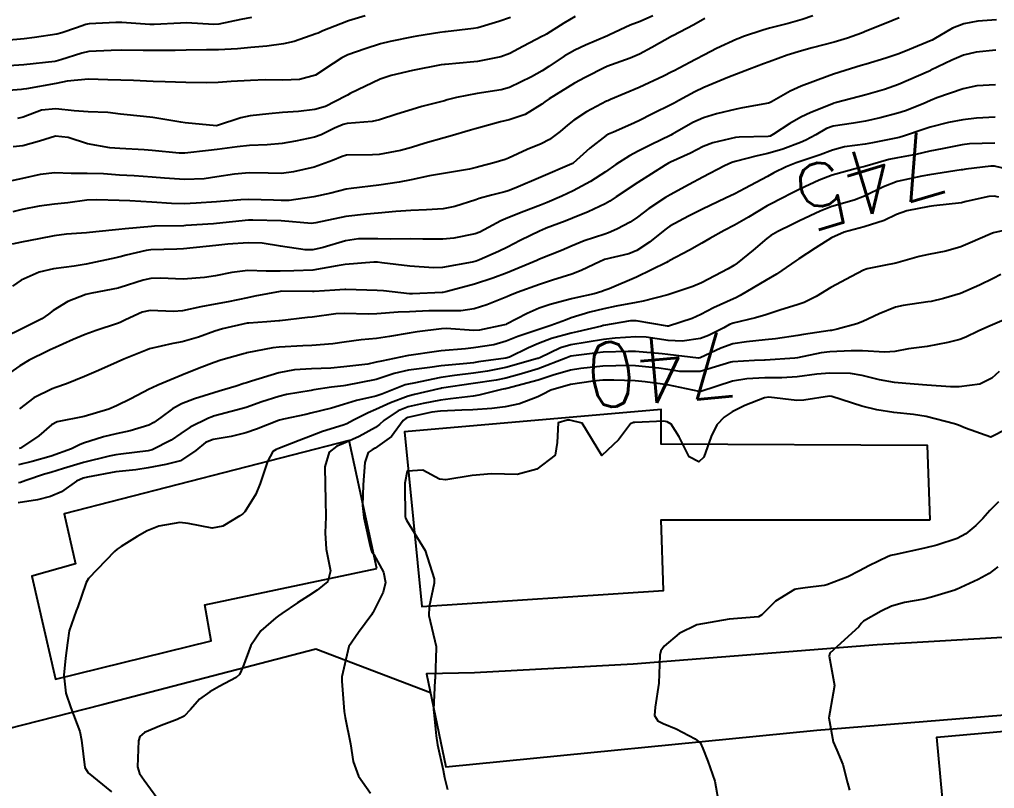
# Model space of a CAD drawing. Header units: metres. Extents: x 318500 to 325275, y 7408834 to 7428799.
# Drawn here: x 323809.4 to 323869.6, y 7420905.2 to 7420952.7 of the extents above; entities that cross this region are included whole.
import ezdxf
from ezdxf.enums import TextEntityAlignment as Align

# ---------------------------------------------------------------- set-up
doc = ezdxf.new("R2010")
doc.units = ezdxf.units.M
doc.header["$MEASUREMENT"] = 0
for name, color, linetype in [('Cotas', 45, 'Continuous'), ('Curvas de Nivel 1m', 11, 'Continuous'), ('Curvas de Nivel 5m', 15, 'Continuous'), ('Edificações', 30, 'Continuous'), ('Vias Primárias', 230, 'Continuous'), ('Vias Secundárias', 230, 'Continuous')]:
    doc.layers.add(name, color=color, linetype=linetype)
doc.styles.add('Style-STANDARD', font='STANDARD.shx')

msp = doc.modelspace()

# ---------------------------------------------------------------- linework, layer by layer
at = {"layer": 'Curvas de Nivel 1m', "flags": 128}
for points, elevation in [([(323851.756, 7420952.776), (323851.067, 7420952.38), (323849.775, 7420951.71), (323849.754, 7420951.696), (323848.478, 7420950.979), (323847.723, 7420950.58), (323847.144, 7420950.324), (323845.711, 7420949.809), (323845.684, 7420949.797), (323845.625, 7420949.771), (323844.354, 7420949.133), (323843.7, 7420948.776), (323842.135, 7420947.813), (323841.876, 7420947.629), (323841.685, 7420947.482), (323840.657, 7420946.853), (323839.67, 7420946.517), (323839.131, 7420946.393), (323837.662, 7420945.986), (323837.574, 7420945.958), (323837.283, 7420945.876), (323836.034, 7420945.515), (323835.653, 7420945.413), (323834.494, 7420945.071), (323833.643, 7420944.802), (323832.96, 7420944.617), (323831.636, 7420944.376), (323831.239, 7420944.353), (323829.635, 7420944.326), (323829.364, 7420944.254), (323828.755, 7420943.993), (323827.626, 7420943.599), (323826.348, 7420943.297), (323825.622, 7420943.209), (323824.791, 7420943.212), (323823.622, 7420943.243), (323822.711, 7420943.164), (323821.619, 7420942.984), (323820.841, 7420942.875), (323819.617, 7420942.823), (323818.392, 7420942.902), (323817.618, 7420942.972), (323816.511, 7420943.049), (323815.619, 7420943.104), (323814.627, 7420943.173), (323813.62, 7420943.193), (323812.622, 7420943.207), (323811.62, 7420943.251), (323810.704, 7420943.144), (323809.617, 7420942.901), (323807.874, 7420942.528)], 752), ([(323830.778, 7420952.941), (323829.75, 7420952.629), (323829.283, 7420952.451), (323828.167, 7420952.004), (323827.87, 7420951.876), (323827.737, 7420951.82), (323826.4, 7420951.353), (323825.728, 7420951.204), (323824.705, 7420951.066), (323823.724, 7420950.977), (323822.903, 7420950.892), (323821.721, 7420950.831), (323820.987, 7420950.831), (323819.721, 7420950.815), (323819.045, 7420950.795), (323817.72, 7420950.795), (323817.063, 7420950.807), (323815.72, 7420950.814), (323815.095, 7420950.8), (323813.718, 7420950.726), (323813.28, 7420950.634), (323811.979, 7420950.216), (323811.709, 7420950.141), (323811.61, 7420950.123), (323809.707, 7420949.908), (323808.163, 7420949.808)], 756), ([(323823.752, 7420952.829), (323823.112, 7420952.707), (323821.745, 7420952.429), (323821.427, 7420952.411), (323819.746, 7420952.502), (323819.372, 7420952.489), (323817.744, 7420952.401), (323817.481, 7420952.407), (323815.745, 7420952.526), (323815.387, 7420952.532), (323813.744, 7420952.439), (323813.539, 7420952.398), (323812.957, 7420952.202), (323812.055, 7420951.895), (323811.734, 7420951.812), (323810.365, 7420951.606), (323809.729, 7420951.527), (323808.568, 7420951.421)], 757), ([(323858.429, 7420952.931), (323857.756, 7420952.71), (323856.903, 7420952.468), (323855.748, 7420952.169), (323855.328, 7420952.055), (323854.133, 7420951.654), (323853.847, 7420951.549), (323853.738, 7420951.504), (323852.482, 7420950.925), (323851.723, 7420950.535), (323851.177, 7420950.236), (323850.173, 7420949.705), (323849.865, 7420949.552), (323849.708, 7420949.473), (323849.209, 7420949.221), (323847.698, 7420948.517), (323845.93, 7420947.766), (323845.763, 7420947.695), (323845.688, 7420947.665), (323844.452, 7420947.008), (323843.671, 7420946.491), (323843.276, 7420946.186), (323842.813, 7420945.803), (323842.165, 7420945.299), (323841.648, 7420945.03), (323840.792, 7420944.684), (323839.634, 7420944.148), (323839.424, 7420944.062), (323838.732, 7420943.859), (323837.863, 7420943.632), (323837.627, 7420943.573), (323837.222, 7420943.472), (323835.623, 7420943.202), (323834.76, 7420943.052), (323833.619, 7420942.806), (323832.887, 7420942.667), (323831.615, 7420942.488), (323829.912, 7420942.275), (323829.612, 7420942.223), (323828.668, 7420941.994), (323827.606, 7420941.754), (323826.087, 7420941.541), (323825.603, 7420941.538), (323825.124, 7420941.558), (323823.603, 7420941.589), (323823.105, 7420941.57), (323821.6, 7420941.447), (323820.337, 7420941.365), (323819.598, 7420941.33), (323818.813, 7420941.337), (323817.599, 7420941.432), (323816.25, 7420941.51), (323815.6, 7420941.528), (323814.205, 7420941.58), (323813.6, 7420941.551), (323812.417, 7420941.388), (323811.596, 7420941.303), (323810.647, 7420941.177), (323809.591, 7420940.979), (323809.015, 7420940.822)], 751), ([(323848.551, 7420952.935), (323847.753, 7420952.586), (323847.14, 7420952.359), (323845.858, 7420951.768), (323845.78, 7420951.728), (323845.739, 7420951.713), (323844.384, 7420951.13), (323843.725, 7420950.822), (323843.071, 7420950.449), (323842.13, 7420949.814), (323841.707, 7420949.54), (323841.046, 7420949.172), (323839.697, 7420948.518), (323839.175, 7420948.376), (323837.693, 7420948.152), (323836.42, 7420947.889), (323835.844, 7420947.741), (323835.687, 7420947.697), (323834.272, 7420947.33), (323833.678, 7420947.157), (323832.74, 7420946.873), (323831.668, 7420946.508), (323831.213, 7420946.411), (323829.665, 7420946.293), (323829.417, 7420946.23), (323828.891, 7420945.992), (323828.064, 7420945.594), (323827.652, 7420945.443), (323826.475, 7420945.195), (323825.645, 7420945.052), (323824.72, 7420944.967), (323823.643, 7420944.925), (323822.875, 7420944.838), (323821.639, 7420944.678), (323821.105, 7420944.629), (323819.635, 7420944.455), (323819.297, 7420944.454), (323817.637, 7420944.616), (323817.127, 7420944.658), (323815.639, 7420944.746), (323815.021, 7420944.794), (323813.643, 7420945.03), (323812.433, 7420945.423), (323811.649, 7420945.509), (323810.676, 7420945.203), (323809.64, 7420944.918), (323809.049, 7420944.839)], 753), ([(323843.757, 7420952.908), (323843.057, 7420952.494), (323841.974, 7420951.816), (323841.828, 7420951.729), (323841.738, 7420951.676), (323840.524, 7420951.042), (323839.722, 7420950.621), (323839.157, 7420950.417), (323837.714, 7420950.124), (323837.49, 7420950.097), (323835.711, 7420949.941), (323835.676, 7420949.935), (323835.48, 7420949.903), (323833.706, 7420949.558), (323832.383, 7420949.263), (323831.701, 7420949.028), (323829.857, 7420948.143), (323829.691, 7420948.048), (323829.572, 7420947.982), (323828.331, 7420947.349), (323827.677, 7420947.149), (323826.658, 7420947.038), (323825.674, 7420946.958), (323824.833, 7420946.882), (323823.67, 7420946.76), (323823.095, 7420946.642), (323821.661, 7420946.159), (323821.6, 7420946.152), (323819.663, 7420946.339), (323819.406, 7420946.371), (323817.668, 7420946.659), (323817.088, 7420946.73), (323815.671, 7420946.874), (323814.888, 7420946.962), (323813.672, 7420947.008), (323812.812, 7420947.064), (323811.675, 7420947.195), (323810.803, 7420947.103), (323809.666, 7420946.682), (323809.314, 7420946.605)], 754), ([(323869.759, 7420952.685), (323868.614, 7420952.605), (323867.755, 7420952.44), (323867.055, 7420952.175), (323865.9, 7420951.498), (323865.799, 7420951.439), (323865.739, 7420951.412), (323864.392, 7420950.858), (323863.726, 7420950.593), (323862.934, 7420950.326), (323861.716, 7420949.963), (323861.404, 7420949.865), (323860.421, 7420949.569), (323859.708, 7420949.331), (323859.304, 7420949.184), (323857.7, 7420948.598), (323857.024, 7420948.29), (323855.875, 7420947.628), (323855.755, 7420947.563), (323855.689, 7420947.538), (323854.082, 7420947.256), (323853.683, 7420947.182), (323852.464, 7420946.893), (323851.674, 7420946.647), (323851.02, 7420946.346), (323849.905, 7420945.708), (323849.748, 7420945.62), (323849.658, 7420945.576), (323848.416, 7420944.961), (323847.643, 7420944.578), (323847.097, 7420944.289), (323846.266, 7420943.76), (323845.625, 7420943.313), (323844.695, 7420942.704), (323843.613, 7420942.123), (323842.924, 7420941.8), (323842.013, 7420941.405), (323841.601, 7420941.243), (323840.581, 7420940.849), (323839.589, 7420940.462), (323839.158, 7420940.283), (323838.385, 7420939.862), (323837.865, 7420939.578), (323837.574, 7420939.475), (323836.246, 7420939.213), (323835.569, 7420939.135), (323834.336, 7420939.151), (323833.569, 7420939.167), (323832.358, 7420939.152), (323831.568, 7420939.168), (323830.369, 7420939.167), (323829.566, 7420939.048), (323828.181, 7420938.623), (323827.557, 7420938.483), (323827.083, 7420938.489), (323825.56, 7420938.717), (323824.415, 7420938.899), (323823.563, 7420938.926), (323822.309, 7420938.826), (323821.56, 7420938.75), (323820.962, 7420938.693), (323819.557, 7420938.554), (323819.141, 7420938.531), (323817.555, 7420938.48), (323817.253, 7420938.446), (323816.015, 7420938.155), (323815.649, 7420938.059), (323815.549, 7420938.032), (323815.384, 7420937.998), (323813.544, 7420937.607), (323812.82, 7420937.478), (323811.541, 7420937.309), (323810.654, 7420937.114), (323809.534, 7420936.611), (323809.009, 7420936.248)], 749), ([(323869.73, 7420950.811), (323868.503, 7420950.688), (323867.726, 7420950.504), (323866.998, 7420950.204), (323865.711, 7420949.574), (323865.661, 7420949.551), (323865.555, 7420949.502), (323863.702, 7420948.693), (323862.845, 7420948.392), (323861.695, 7420948.06), (323859.885, 7420947.577), (323859.725, 7420947.544), (323859.689, 7420947.532), (323858.304, 7420946.977), (323857.676, 7420946.673), (323856.995, 7420946.292), (323856.002, 7420945.627), (323855.779, 7420945.508), (323855.658, 7420945.486), (323853.87, 7420945.444), (323853.656, 7420945.421), (323852.239, 7420945.093), (323851.648, 7420944.859), (323850.874, 7420944.465), (323849.633, 7420943.894), (323849.511, 7420943.833), (323849.304, 7420943.715), (323847.619, 7420942.644), (323846.28, 7420941.76), (323845.878, 7420941.494), (323845.603, 7420941.334), (323844.554, 7420940.822), (323843.59, 7420940.442), (323843.119, 7420940.265), (323841.951, 7420939.814), (323841.69, 7420939.706), (323841.578, 7420939.66), (323840.343, 7420939.063), (323839.562, 7420938.658), (323839.023, 7420938.39), (323837.836, 7420937.867), (323837.634, 7420937.784), (323837.549, 7420937.761), (323837.396, 7420937.72), (323835.545, 7420937.4), (323835.003, 7420937.366), (323833.545, 7420937.473), (323831.807, 7420937.688), (323831.548, 7420937.717), (323831.315, 7420937.72), (323829.546, 7420937.581), (323829.06, 7420937.502), (323827.542, 7420937.231), (323826.38, 7420937.183), (323825.541, 7420937.176), (323824.669, 7420937.171), (323823.541, 7420937.206), (323822.549, 7420937.084), (323821.538, 7420936.872), (323820.866, 7420936.767), (323819.536, 7420936.682), (323818.144, 7420936.739), (323817.536, 7420936.715), (323817.069, 7420936.611), (323815.646, 7420936.159), (323815.559, 7420936.13), (323815.529, 7420936.121), (323813.895, 7420935.814), (323813.523, 7420935.722), (323812.425, 7420935.298), (323811.508, 7420934.727), (323811.225, 7420934.502), (323810.813, 7420934.227), (323809.947, 7420933.782), (323809.49, 7420933.573), (323808.602, 7420933.134)], 748), ([(323869.702, 7420948.686), (323868.551, 7420948.612), (323867.7, 7420948.422), (323866.075, 7420947.876), (323865.692, 7420947.708), (323865.237, 7420947.507), (323864.138, 7420947.068), (323863.681, 7420946.92), (323862.577, 7420946.64), (323861.673, 7420946.434), (323860.928, 7420946.304), (323859.668, 7420946.118), (323859.271, 7420945.981), (323858.612, 7420945.596), (323857.997, 7420945.263), (323857.653, 7420945.118), (323856.569, 7420944.698), (323855.642, 7420944.429), (323854.982, 7420944.297), (323853.634, 7420943.943), (323853.425, 7420943.871), (323852.972, 7420943.67), (323851.623, 7420942.97), (323850.787, 7420942.53), (323849.612, 7420941.884), (323849.32, 7420941.714), (323848.288, 7420941.041), (323847.591, 7420940.502), (323847.146, 7420940.187), (323846.324, 7420939.759), (323845.807, 7420939.536), (323845.575, 7420939.458), (323844.308, 7420939.043), (323843.564, 7420938.737), (323842.907, 7420938.453), (323841.551, 7420937.906), (323841.493, 7420937.879), (323841.371, 7420937.823), (323839.542, 7420937.066), (323838.664, 7420936.733), (323837.535, 7420936.362), (323835.765, 7420935.896), (323835.57, 7420935.859), (323835.529, 7420935.852), (323833.694, 7420935.761), (323833.527, 7420935.761), (323831.905, 7420935.946), (323831.53, 7420935.981), (323829.581, 7420936.03), (323829.53, 7420936.027), (323828.909, 7420935.989), (323827.627, 7420935.91), (323827.528, 7420935.905), (323825.631, 7420935.926), (323825.528, 7420935.916), (323823.962, 7420935.615), (323823.522, 7420935.529), (323822.326, 7420935.27), (323821.516, 7420935.13), (323820.634, 7420934.973), (323819.509, 7420934.71), (323818.952, 7420934.674), (323817.509, 7420934.746), (323817.012, 7420934.64), (323815.971, 7420934.155), (323815.657, 7420933.999), (323815.497, 7420933.933), (323814.166, 7420933.503), (323813.486, 7420933.258), (323812.745, 7420932.937), (323811.472, 7420932.368), (323811.37, 7420932.323), (323811.156, 7420932.223), (323810.04, 7420931.659), (323809.461, 7420931.321), (323807.941, 7420930.263)], 747), ([(323869.679, 7420946.684), (323868.523, 7420946.616), (323867.676, 7420946.512), (323866.806, 7420946.35), (323865.668, 7420946.061), (323865.245, 7420945.928), (323864.078, 7420945.524), (323863.759, 7420945.428), (323863.658, 7420945.404), (323862.101, 7420945.098), (323861.652, 7420945.015), (323860.378, 7420944.84), (323859.646, 7420944.65), (323858.879, 7420944.354), (323857.635, 7420943.946), (323857.384, 7420943.862), (323856.784, 7420943.618), (323856.022, 7420943.231), (323855.624, 7420943.012), (323854.232, 7420942.267), (323853.613, 7420941.948), (323853.033, 7420941.669), (323851.6, 7420940.99), (323850.736, 7420940.555), (323849.583, 7420939.94), (323849.445, 7420939.849), (323849.274, 7420939.715), (323848.334, 7420938.963), (323847.561, 7420938.446), (323847.065, 7420938.239), (323845.552, 7420937.879), (323845.471, 7420937.851), (323845.298, 7420937.773), (323844.123, 7420937.205), (323843.542, 7420936.986), (323842.348, 7420936.618), (323841.535, 7420936.342), (323840.156, 7420935.841), (323839.709, 7420935.666), (323839.526, 7420935.59), (323838.299, 7420935.081), (323837.514, 7420934.831), (323836.681, 7420934.714), (323835.512, 7420934.726), (323834.714, 7420934.71), (323833.511, 7420934.649), (323832.822, 7420934.626), (323831.509, 7420934.524), (323830.961, 7420934.506), (323829.509, 7420934.552), (323828.973, 7420934.523), (323827.505, 7420934.335), (323827.218, 7420934.3), (323825.501, 7420934.1), (323825.439, 7420934.093), (323824.7, 7420934.042), (323823.594, 7420933.963), (323823.498, 7420933.95), (323821.965, 7420933.603), (323821.491, 7420933.464), (323820.49, 7420933.09), (323819.48, 7420932.798), (323818.905, 7420932.693), (323817.473, 7420932.361), (323817.311, 7420932.303), (323816.907, 7420932.146), (323815.888, 7420931.734), (323815.464, 7420931.541), (323814.306, 7420931.025), (323813.455, 7420930.666), (323812.335, 7420930.207), (323811.68, 7420929.983), (323811.445, 7420929.901), (323810.324, 7420929.344), (323809.426, 7420928.656)], 746), ([(323870.506, 7420943.437), (323869.633, 7420943.654), (323869.423, 7420943.662), (323867.862, 7420943.468), (323867.663, 7420943.436), (323867.63, 7420943.433), (323867.583, 7420943.424), (323865.626, 7420943.122), (323865.159, 7420943.041), (323863.622, 7420942.696), (323862.781, 7420942.376), (323861.612, 7420941.794), (323860.983, 7420941.559), (323859.604, 7420941.152), (323858.878, 7420940.869), (323857.59, 7420940.273), (323857.142, 7420940.059), (323856.264, 7420939.623), (323855.83, 7420939.374), (323855.573, 7420939.184), (323854.731, 7420938.474), (323853.747, 7420937.657), (323853.549, 7420937.521), (323853.198, 7420937.317), (323851.538, 7420936.452), (323851.009, 7420936.221), (323849.53, 7420935.728), (323849.475, 7420935.711), (323847.952, 7420935.305), (323847.522, 7420935.232), (323846.277, 7420935), (323845.516, 7420934.839), (323844.657, 7420934.635), (323843.507, 7420934.278), (323843.152, 7420934.149), (323842.25, 7420933.809), (323841.687, 7420933.628), (323841.496, 7420933.569), (323840.207, 7420933.122), (323839.485, 7420932.846), (323838.717, 7420932.622), (323837.478, 7420932.423), (323836.979, 7420932.376), (323835.475, 7420932.24), (323835.178, 7420932.201), (323833.47, 7420931.955), (323833.447, 7420931.954), (323833.357, 7420931.931), (323831.797, 7420931.617), (323831.466, 7420931.536), (323830.937, 7420931.43), (323829.463, 7420931.26), (323828.655, 7420931.185), (323827.461, 7420931.132), (323826.408, 7420931.073), (323825.459, 7420930.891), (323823.766, 7420930.368), (323823.452, 7420930.276), (323823.285, 7420930.229), (323822.817, 7420930.066), (323821.772, 7420929.75), (323821.444, 7420929.66), (323820.247, 7420929.289), (323819.433, 7420928.962), (323818.88, 7420928.666), (323818.163, 7420928.129), (323817.73, 7420927.82), (323817.413, 7420927.661), (323816.26, 7420927.298), (323815.404, 7420927.116), (323814.632, 7420926.941), (323813.395, 7420926.55), (323813.146, 7420926.442), (323812.651, 7420926.201), (323811.385, 7420925.748), (323810.208, 7420925.405), (323809.38, 7420925.199)], 744), ([(323869.911, 7420941.744), (323869.613, 7420941.797), (323869.293, 7420941.774), (323867.895, 7420941.467), (323867.668, 7420941.411), (323867.609, 7420941.398), (323865.892, 7420941.209), (323865.605, 7420941.17), (323864.22, 7420940.901), (323863.597, 7420940.666), (323862.829, 7420940.3), (323861.585, 7420939.913), (323860.363, 7420939.568), (323859.575, 7420939.223), (323858.562, 7420938.592), (323857.555, 7420937.92), (323857.367, 7420937.797), (323857.112, 7420937.614), (323856.185, 7420936.982), (323855.54, 7420936.603), (323853.942, 7420935.654), (323853.668, 7420935.517), (323853.527, 7420935.462), (323852.295, 7420934.902), (323851.512, 7420934.48), (323850.963, 7420934.241), (323849.501, 7420933.766), (323849.442, 7420933.769), (323847.505, 7420934.104), (323847.155, 7420934.096), (323845.501, 7420933.808), (323845.468, 7420933.802), (323845.367, 7420933.771), (323843.866, 7420933.415), (323843.493, 7420933.335), (323842.289, 7420933.007), (323841.483, 7420932.7), (323840.874, 7420932.434), (323839.692, 7420931.847), (323839.469, 7420931.783), (323837.777, 7420931.557), (323837.466, 7420931.514), (323837.056, 7420931.466), (323835.464, 7420931.314), (323834.778, 7420931.225), (323833.461, 7420931.051), (323832.562, 7420930.836), (323831.455, 7420930.474), (323829.575, 7420930.102), (323829.451, 7420930.085), (323828.71, 7420929.991), (323827.619, 7420929.836), (323827.447, 7420929.805), (323825.921, 7420929.544), (323825.441, 7420929.426), (323824.396, 7420929.085), (323823.43, 7420928.755), (323822.896, 7420928.598), (323821.422, 7420928.208), (323821.326, 7420928.177), (323821.107, 7420928.085), (323819.979, 7420927.534), (323819.405, 7420927.135), (323818.801, 7420926.717), (323817.625, 7420926.136), (323817.389, 7420926.077), (323815.684, 7420925.86), (323815.387, 7420925.825), (323814.964, 7420925.745), (323813.382, 7420925.356), (323812.156, 7420924.986), (323811.375, 7420924.737), (323810.98, 7420924.618), (323809.82, 7420924.236), (323809.489, 7420924.118), (323809.368, 7420924.086)], 743), ([(323871.139, 7420939.875), (323869.581, 7420939.525), (323869.526, 7420939.505), (323869.373, 7420939.452), (323868.127, 7420938.912), (323867.568, 7420938.67), (323866.639, 7420938.409), (323865.561, 7420938.202), (323864.998, 7420938.069), (323863.552, 7420937.661), (323863.448, 7420937.635), (323862.909, 7420937.536), (323861.779, 7420937.317), (323861.547, 7420937.232), (323860.818, 7420936.837), (323859.536, 7420936.158), (323858.629, 7420935.594), (323857.888, 7420935.241), (323857.523, 7420935.118), (323856.383, 7420934.755), (323855.513, 7420934.467), (323854.875, 7420934.274), (323853.505, 7420933.962), (323853.286, 7420933.88), (323852.917, 7420933.669), (323851.979, 7420933.196), (323851.49, 7420933.013), (323850.353, 7420932.835), (323849.488, 7420932.888), (323848.131, 7420933.09), (323847.491, 7420933.119), (323846.22, 7420933.028), (323845.488, 7420932.948), (323844.481, 7420932.784), (323843.482, 7420932.608), (323842.851, 7420932.428), (323841.557, 7420931.819), (323841.47, 7420931.78), (323841.411, 7420931.763), (323839.464, 7420931.213), (323838.325, 7420930.998), (323837.46, 7420930.872), (323836.288, 7420930.718), (323835.457, 7420930.594), (323833.782, 7420930.253), (323833.453, 7420930.196), (323833.242, 7420930.142), (323832.738, 7420929.937), (323831.818, 7420929.572), (323831.442, 7420929.45), (323830.236, 7420929.17), (323829.434, 7420928.926), (323828.71, 7420928.711), (323827.426, 7420928.398), (323827.107, 7420928.323), (323825.731, 7420928.025), (323825.484, 7420927.965), (323825.419, 7420927.944), (323824.06, 7420927.401), (323823.407, 7420927.176), (323822.509, 7420926.963), (323821.4, 7420926.774), (323820.911, 7420926.573), (323820.318, 7420926.096), (323819.384, 7420925.46), (323818.48, 7420925.223), (323817.379, 7420925.013), (323816.621, 7420924.904), (323815.376, 7420924.773), (323813.637, 7420924.45), (323813.372, 7420924.381), (323812.961, 7420924.196), (323812.039, 7420923.531), (323811.355, 7420923.238), (323810.548, 7420923.032), (323809.349, 7420922.861)], 742), ([(323870.034, 7420936.961), (323869.549, 7420936.712), (323868.704, 7420936.293), (323867.533, 7420935.793), (323866.489, 7420935.486), (323865.722, 7420935.302), (323865.526, 7420935.267), (323863.997, 7420935.049), (323863.521, 7420934.934), (323862.523, 7420934.531), (323861.508, 7420934.064), (323861.144, 7420933.917), (323859.933, 7420933.574), (323859.572, 7420933.506), (323859.499, 7420933.497), (323857.842, 7420933.258), (323857.494, 7420933.202), (323856.123, 7420932.991), (323855.489, 7420932.919), (323854.33, 7420932.805), (323853.485, 7420932.669), (323852.748, 7420932.404), (323851.472, 7420931.809), (323851.367, 7420931.796), (323849.475, 7420932.025), (323849.121, 7420932.069), (323847.477, 7420932.21), (323847.01, 7420932.214), (323845.476, 7420932.167), (323845.118, 7420932.131), (323843.472, 7420931.908), (323843.381, 7420931.882), (323843.17, 7420931.795), (323841.463, 7420931.132), (323840.44, 7420930.815), (323839.457, 7420930.557), (323838.87, 7420930.442), (323837.454, 7420930.227), (323835.484, 7420929.933), (323835.45, 7420929.926), (323835.335, 7420929.902), (323833.817, 7420929.552), (323833.443, 7420929.454), (323832.34, 7420929.037), (323831.43, 7420928.618), (323830.966, 7420928.418), (323830.057, 7420927.97), (323829.653, 7420927.74), (323829.415, 7420927.645), (323828.143, 7420927.258), (323827.405, 7420926.983), (323826.696, 7420926.716), (323825.392, 7420926.189), (323825.278, 7420926.146), (323825.082, 7420926.035), (323824.745, 7420925.401), (323824.303, 7420924.046), (323824.025, 7420923.385), (323823.344, 7420922.308), (323823.218, 7420922.185), (323823.042, 7420922.063), (323821.991, 7420921.412), (323821.328, 7420921.286), (323819.846, 7420921.589), (323819.333, 7420921.648), (323818.047, 7420921.411), (323817.325, 7420921.129), (323816.692, 7420920.774), (323815.719, 7420920.156), (323815.476, 7420919.991), (323815.307, 7420919.844), (323813.705, 7420918.184), (323813.547, 7420917.925), (323813.274, 7420917.101), (323813.028, 7420916.429), (323812.927, 7420916.195), (323812.5, 7420914.942), (323812.396, 7420914.203), (323812.283, 7420913.267), (323812.163, 7420912.206), (323812.305, 7420911.092), (323812.608, 7420910.199), (323813.158, 7420908.738), (323813.27, 7420908.188), (323813.461, 7420906.513), (323813.669, 7420906.182), (323815.113, 7420905.002)], 741), ([(323869.937, 7420930.979), (323869.467, 7420930.55), (323868.737, 7420930.181), (323867.458, 7420930.02), (323866.915, 7420930.022), (323865.46, 7420930.134), (323864.174, 7420930.233), (323863.458, 7420930.292), (323862.543, 7420930.455), (323861.462, 7420930.723), (323860.744, 7420930.842), (323859.463, 7420930.876), (323858.677, 7420930.806), (323857.46, 7420930.639), (323856.5, 7420930.579), (323855.459, 7420930.572), (323854.337, 7420930.525), (323853.457, 7420930.378), (323851.503, 7420929.742), (323851.45, 7420929.727), (323851.413, 7420929.728), (323849.454, 7420930.142), (323848.062, 7420930.337), (323847.456, 7420930.388), (323846.139, 7420930.442), (323845.457, 7420930.428), (323844.858, 7420930.374), (323843.454, 7420930.163), (323842.246, 7420929.808), (323841.72, 7420929.542), (323841.444, 7420929.4), (323840.307, 7420928.967), (323839.434, 7420928.782), (323838.603, 7420928.688), (323837.431, 7420928.601), (323836.739, 7420928.572), (323835.429, 7420928.521), (323834.888, 7420928.448), (323833.423, 7420928.123), (323833.282, 7420928.072), (323833.12, 7420927.933), (323832.398, 7420926.947), (323831.394, 7420926.233), (323831.206, 7420926.14), (323830.964, 7420925.956), (323830.764, 7420925.34), (323830.647, 7420923.961), (323830.619, 7420922.693), (323830.697, 7420921.96), (323831.096, 7420920.171), (323831.142, 7420919.953), (323831.191, 7420919.834), (323831.307, 7420919.655), (323831.919, 7420918.563), (323832.03, 7420917.939), (323831.892, 7420917.33), (323831.262, 7420916.06), (323831.214, 7420915.997), (323831.185, 7420915.951), (323830.367, 7420914.839), (323829.777, 7420913.972), (323829.345, 7420912.112), (323829.335, 7420911.978), (323829.339, 7420911.847), (323829.489, 7420909.975), (323829.548, 7420909.601), (323829.869, 7420907.969), (323830.048, 7420906.876), (323830.358, 7420905.962), (323831.115, 7420904.927)], 739), ([(323870.412, 7420927.435), (323869.415, 7420926.904), (323867.853, 7420927.466), (323867.423, 7420927.656), (323867.164, 7420927.734), (323865.43, 7420928.19), (323864.635, 7420928.308), (323863.434, 7420928.432), (323862.373, 7420928.603), (323861.439, 7420928.818), (323859.595, 7420929.43), (323859.448, 7420929.455), (323857.86, 7420929.188), (323857.444, 7420929.184), (323855.7, 7420929.374), (323855.446, 7420929.345), (323854.215, 7420928.871), (323853.432, 7420928.487), (323852.953, 7420928.142), (323852.489, 7420927.674), (323852.14, 7420926.948), (323851.691, 7420925.685), (323851.387, 7420925.396), (323850.781, 7420925.696), (323850.168, 7420926.943), (323849.677, 7420927.707), (323849.422, 7420927.865), (323849.225, 7420927.911), (323847.421, 7420927.816), (323847.351, 7420927.811), (323847.155, 7420927.744), (323846.42, 7420926.739), (323845.39, 7420925.77), (323844.17, 7420927.783), (323843.423, 7420927.97), (323843.26, 7420927.955), (323842.707, 7420927.801), (323842.63, 7420926.573), (323842.52, 7420925.803), (323841.381, 7420924.931), (323840.156, 7420924.616), (323839.378, 7420924.625), (323838.589, 7420924.647), (323837.377, 7420924.539), (323835.753, 7420924.274), (323835.374, 7420924.327), (323834.347, 7420924.883), (323833.379, 7420924.807), (323833.227, 7420924.076), (323833.219, 7420923.932), (323833.257, 7420922.006), (323833.272, 7420921.921), (323833.338, 7420921.785), (323834.492, 7420919.908), (323835.041, 7420918.154), (323835.043, 7420917.902), (323834.739, 7420916.434), (323834.702, 7420915.906), (323835.158, 7420913.974), (323835.168, 7420913.901), (323835.097, 7420912.015), (323835.09, 7420911.901), (323835.007, 7420910.077), (323835.014, 7420909.902), (323835.158, 7420908.454), (323835.243, 7420907.899), (323835.591, 7420906.35), (323835.678, 7420905.892), (323835.868, 7420905.14)], 738), ([(323869.881, 7420922.924), (323869.354, 7420922.376), (323868.912, 7420921.889), (323868.495, 7420921.458), (323867.868, 7420920.931), (323867.332, 7420920.645), (323866.083, 7420920.245), (323865.326, 7420920.051), (323863.439, 7420919.646), (323863.321, 7420919.626), (323863.243, 7420919.608), (323863.073, 7420919.532), (323861.886, 7420918.97), (323861.306, 7420918.649), (323860.585, 7420918.277), (323859.293, 7420917.788), (323859.127, 7420917.748), (323857.945, 7420917.6), (323857.373, 7420917.524), (323857.288, 7420917.499), (323856.127, 7420916.772), (323855.265, 7420915.94), (323855.077, 7420915.819), (323853.26, 7420915.66), (323851.256, 7420915.311), (323850.175, 7420914.776), (323849.243, 7420913.992), (323849.034, 7420913.713), (323848.974, 7420913.452), (323848.923, 7420911.714), (323848.678, 7420910.228), (323848.64, 7420909.718), (323848.852, 7420909.391), (323849.175, 7420909.22), (323849.986, 7420908.888), (323851.166, 7420908.288), (323851.489, 7420908.011), (323851.634, 7420907.683), (323851.936, 7420906.89), (323852.362, 7420905.668), (323852.634, 7420904.138)], 737), ([(323869.855, 7420918.899), (323869.306, 7420918.489), (323868.64, 7420918.116), (323867.29, 7420917.5), (323867.267, 7420917.494), (323867.2, 7420917.471), (323865.752, 7420917.024), (323865.281, 7420916.912), (323864.087, 7420916.709), (323863.274, 7420916.468), (323862.643, 7420916.163), (323861.561, 7420915.547), (323861.402, 7420915.405), (323861.256, 7420915.197), (323859.476, 7420913.576), (323859.421, 7420913.394), (323859.766, 7420911.572), (323859.685, 7420911.091), (323859.418, 7420909.576), (323859.687, 7420908.094), (323859.906, 7420907.569), (323860.273, 7420906.689), (323860.554, 7420905.559), (323860.677, 7420905.111)], 736)]:
    msp.add_lwpolyline(points, dxfattribs=dict(at, elevation=elevation))
at = {"layer": 'Curvas de Nivel 5m', "flags": 128}
for points, elevation in [([(323839.755, 7420952.831), (323839.024, 7420952.584), (323837.745, 7420952.202), (323837.468, 7420952.15), (323835.741, 7420951.958), (323835.691, 7420951.951), (323835.391, 7420951.905), (323833.977, 7420951.686), (323833.736, 7420951.643), (323832.321, 7420951.354), (323831.729, 7420951.212), (323830.78, 7420950.908), (323829.718, 7420950.526), (323829.346, 7420950.355), (323828.806, 7420949.994), (323827.703, 7420949.274), (323826.718, 7420949.001), (323825.699, 7420948.974), (323824.63, 7420948.976), (323823.699, 7420948.953), (323822.498, 7420948.878), (323821.697, 7420948.819), (323821, 7420948.794), (323819.697, 7420948.819), (323818.433, 7420948.865), (323817.698, 7420948.89), (323816.483, 7420948.944), (323815.698, 7420948.957), (323814.891, 7420948.985), (323813.698, 7420949.019), (323812.382, 7420948.895), (323811.695, 7420948.762), (323809.87, 7420948.426), (323809.692, 7420948.4), (323809.552, 7420948.391), (323807.906, 7420948.268)], 755), ([(323863.759, 7420952.806), (323862.852, 7420952.44), (323861.747, 7420952.006), (323861.423, 7420951.876), (323860.567, 7420951.568), (323859.943, 7420951.371), (323859.736, 7420951.31), (323858.378, 7420950.953), (323857.727, 7420950.776), (323856.836, 7420950.506), (323855.717, 7420950.107), (323855.376, 7420949.974), (323854.521, 7420949.648), (323853.707, 7420949.343), (323853.169, 7420949.133), (323851.698, 7420948.521), (323851.14, 7420948.252), (323850.151, 7420947.705), (323849.853, 7420947.542), (323849.686, 7420947.455), (323848.519, 7420946.885), (323847.671, 7420946.45), (323847.193, 7420946.221), (323846.104, 7420945.763), (323845.8, 7420945.625), (323845.657, 7420945.545), (323844.649, 7420944.775), (323843.631, 7420943.847), (323843.601, 7420943.82), (323843.54, 7420943.791), (323841.622, 7420942.972), (323840.092, 7420942.32), (323839.613, 7420942.134), (323839.397, 7420942.067), (323838.576, 7420941.86), (323837.819, 7420941.655), (323837.606, 7420941.582), (323836.325, 7420941.164), (323835.597, 7420941.018), (323834.564, 7420940.947), (323833.595, 7420940.924), (323832.676, 7420940.857), (323831.592, 7420940.744), (323830.865, 7420940.687), (323829.589, 7420940.553), (323827.733, 7420940.159), (323827.582, 7420940.126), (323827.473, 7420940.12), (323825.584, 7420940.277), (323823.852, 7420940.324), (323823.584, 7420940.312), (323821.593, 7420940.103), (323821.417, 7420940.092), (323819.706, 7420939.98), (323819.578, 7420939.972), (323817.771, 7420939.943), (323817.577, 7420939.932), (323815.953, 7420939.786), (323815.574, 7420939.746), (323814.151, 7420939.601), (323813.57, 7420939.541), (323812.328, 7420939.45), (323811.567, 7420939.35), (323810.62, 7420939.174), (323809.561, 7420938.963), (323808.979, 7420938.828)], 750), ([(323869.654, 7420945.067), (323868.096, 7420945.023), (323867.652, 7420944.962), (323866.411, 7420944.726), (323865.646, 7420944.574), (323864.774, 7420944.382), (323863.64, 7420944.173), (323863.113, 7420944.06), (323861.631, 7420943.636), (323861.561, 7420943.621), (323861.26, 7420943.556), (323859.625, 7420943.092), (323858.808, 7420942.778), (323857.616, 7420942.24), (323857.201, 7420942.027), (323856.411, 7420941.622), (323855.884, 7420941.349), (323855.604, 7420941.198), (323854.442, 7420940.497), (323853.585, 7420940.006), (323852.952, 7420939.669), (323852.066, 7420939.189), (323851.568, 7420938.897), (323850.805, 7420938.454), (323849.551, 7420937.809), (323849.491, 7420937.771), (323849.395, 7420937.712), (323847.541, 7420936.792), (323845.851, 7420936.083), (323845.532, 7420935.971), (323845.386, 7420935.917), (323844.91, 7420935.776), (323843.798, 7420935.515), (323843.525, 7420935.454), (323842.213, 7420935.116), (323841.516, 7420934.874), (323840.792, 7420934.55), (323839.5, 7420933.883), (323839.477, 7420933.873), (323839.393, 7420933.851), (323837.83, 7420933.532), (323837.495, 7420933.506), (323835.776, 7420933.615), (323835.496, 7420933.61), (323833.997, 7420933.418), (323833.491, 7420933.347), (323832.291, 7420933.139), (323831.486, 7420933.007), (323830.526, 7420932.922), (323829.482, 7420932.776), (323828.793, 7420932.677), (323827.479, 7420932.585), (323826.941, 7420932.553), (323825.477, 7420932.476), (323825.079, 7420932.433), (323823.471, 7420932.117), (323823.425, 7420932.106), (323823.26, 7420932.062), (323821.871, 7420931.671), (323821.465, 7420931.534), (323820.537, 7420931.17), (323819.456, 7420930.737), (323817.974, 7420930.132), (323817.618, 7420929.967), (323817.446, 7420929.876), (323816.314, 7420929.274), (323815.43, 7420928.838), (323814.946, 7420928.649), (323813.42, 7420928.19), (323811.767, 7420927.862), (323811.412, 7420927.671), (323810.627, 7420927.002), (323809.503, 7420926.239), (323809.421, 7420926.208)], 745), ([(323870.619, 7420934.328), (323869.506, 7420933.853), (323869.23, 7420933.726), (323868.641, 7420933.459), (323867.868, 7420933.094), (323867.495, 7420932.946), (323866.767, 7420932.755), (323865.49, 7420932.519), (323864.337, 7420932.371), (323863.48, 7420932.206), (323862.86, 7420932.155), (323861.48, 7420932.244), (323860.788, 7420932.252), (323859.479, 7420932.188), (323858.946, 7420932.12), (323857.473, 7420931.81), (323857.301, 7420931.783), (323855.471, 7420931.665), (323855.435, 7420931.666), (323854.829, 7420931.64), (323853.469, 7420931.575), (323853.352, 7420931.545), (323851.463, 7420930.966), (323850.204, 7420930.961), (323849.464, 7420931.097), (323848.921, 7420931.175), (323847.466, 7420931.321), (323847.061, 7420931.341), (323845.465, 7420931.296), (323844.09, 7420931.158), (323843.463, 7420931.044), (323842.387, 7420930.733), (323841.456, 7420930.432), (323839.521, 7420929.92), (323839.45, 7420929.9), (323839.407, 7420929.894), (323839.208, 7420929.852), (323837.795, 7420929.516), (323837.444, 7420929.455), (323836.059, 7420929.272), (323835.439, 7420929.196), (323834.351, 7420929.002), (323833.433, 7420928.78), (323832.82, 7420928.545), (323831.927, 7420927.945), (323831.661, 7420927.703), (323831.413, 7420927.51), (323830.409, 7420926.961), (323829.398, 7420926.503), (323829.029, 7420926.35), (323828.553, 7420925.988), (323828.296, 7420925.076), (323828.304, 7420923.991), (323828.325, 7420923.02), (323828.342, 7420921.99), (323828.319, 7420920.996), (323828.378, 7420919.989), (323828.63, 7420918.653), (323828.466, 7420917.988), (323827.811, 7420917.466), (323827.277, 7420917.11), (323826.597, 7420916.684), (323825.626, 7420916.025), (323825.418, 7420915.867), (323825.256, 7420915.748), (323824.333, 7420914.955), (323823.725, 7420914.053), (323823.216, 7420912.707), (323823.025, 7420912.249), (323822.815, 7420912.064), (323821.77, 7420911.505), (323821.197, 7420911.189), (323820.541, 7420910.738), (323819.994, 7420910.098), (323819.599, 7420909.678), (323819.171, 7420909.478), (323818.184, 7420909.105), (323817.158, 7420908.669), (323816.872, 7420908.425), (323816.774, 7420908.144), (323816.728, 7420906.55), (323816.845, 7420906.143), (323817.124, 7420905.717), (323818.302, 7420904.122)], 740)]:
    msp.add_lwpolyline(points, dxfattribs=dict(at, elevation=elevation))
at = {"layer": 'Edificações'}
for points in [[(323865.665, 7420921.809), (323865.512, 7420926.397), (323849.056, 7420926.473), (323849.056, 7420928.614), (323833.214, 7420927.238), (323834.285, 7420916.457), (323849.21, 7420917.451), (323849.056, 7420921.809), (323865.665, 7420921.809)], [(323831.49, 7420918.79), (323829.799, 7420926.698), (323812.2, 7420922.168), (323812.891, 7420919.097), (323810.202, 7420918.329), (323811.662, 7420911.957), (323821.268, 7420914.337), (323820.884, 7420916.564), (323831.49, 7420918.79)], [(323870.95, 7420908.128), (323872.105, 7420894.843), (323870.852, 7420894.692), (323871.452, 7420888.728), (323854.513, 7420887.827), (323853.988, 7420892.582), (323837.295, 7420891.234), (323836.441, 7420901.11), (323866.525, 7420903.472), (323866.073, 7420908.378), (323870.484, 7420908.779), (323870.95, 7420908.128)]]:
    msp.add_lwpolyline(points, close=True, dxfattribs=at)
at = {"layer": 'Vias Primárias'}
for points in [[(323715.644, 7420145.548, 0), (323709.04, 7420132.939)], [(323831.088, 7420001.787, 0), (323833.844, 7420008.443, 0.220888)], [(323941.522, 7420999.41, -0.204844), (323936.098, 7420991.784), (323927.098, 7420984.523, 0.055438), (323916.392, 7420973.699, 0.264809), (323911.303, 7420959.983), (323910.7, 7420949.256), (323910.753, 7420928.516), (323910.73, 7420920.138, -0.420097), (323907.995, 7420917.616), (323897.622, 7420916.899), (323878.931, 7420915.06), (323862.388, 7420914.093), (323847.329, 7420912.881), (323837.528, 7420912.364), (323834.573, 7420912.299), (323835.768, 7420906.539), (323858.666, 7420908.821), (323881.649, 7420910.686), (323905.895, 7420912.658, -0.389495), (323910.066, 7420909.409), (323910.133, 7420899.626)]]:
    msp.add_lwpolyline(points, format="xyb", dxfattribs=at)
at = {"layer": 'Vias Secundárias'}
msp.add_lwpolyline([(323834.816, 7420911.124), (323827.742, 7420913.823), (323814.539, 7420910.385), (323798.882, 7420906.376)], dxfattribs=at)

# ---------------------------------------------------------------- texts
at = {"layer": 'Cotas', "style": 'Style-STANDARD'}
for s, rotation, p in [('745', 196.89519, (323861.956, 7420942.764, 745)), ('740', 185.06837, (323849.076, 7420931.062, 740))]:
    msp.add_text(s, height=4, rotation=rotation, dxfattribs=at).set_placement(p, align=Align.MIDDLE_CENTER)

doc.saveas('drawing.dxf')
